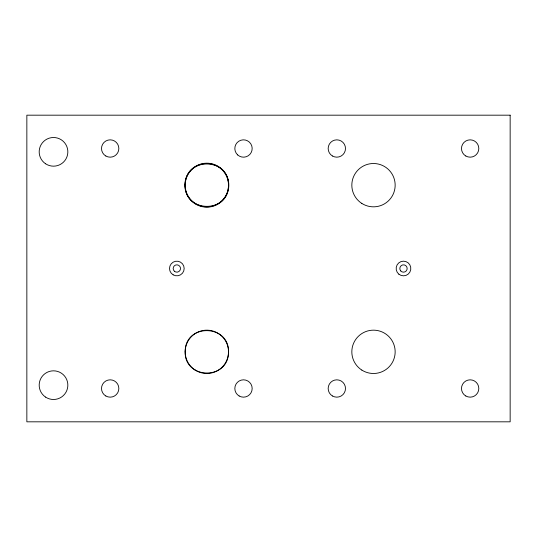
<?xml version="1.0" encoding="UTF-8"?>
<svg xmlns="http://www.w3.org/2000/svg" width="537" height="537" viewBox="0 0 537 537"><rect width="100%" height="100%" fill="white"/><g stroke="black" fill="none" stroke-linecap="round" stroke-linejoin="round"><path stroke-width="0.81" d="M185.191 184.701C183.949 212.914 228.487 213.887 228.48 185.648C229.722 157.435 185.191 156.455 185.191 184.701M185.191 351.171C183.735 379.377 228.232 380.72 228.48 352.48C229.943 324.281 185.44 322.932 185.191 351.171M510.15 115.18L26.85 115.18L26.85 421.82L510.15 421.82L510.15 115.18M45.585 163.778A14.331 14.331 0 0 0 67.816 152.743A14.331 14.331 0 0 0 47.142 139.002A14.331 14.331 0 0 0 45.585 163.778M45.585 397.098A14.331 14.331 0 0 0 67.816 386.056A14.331 14.331 0 0 0 47.142 372.322A14.331 14.331 0 0 0 45.585 397.098M465.821 156.012A8.666 8.666 0 0 0 478.816 148.507A8.666 8.666 0 0 0 465.821 141.003A8.666 8.666 0 0 0 465.821 156.012M465.821 395.997A8.666 8.666 0 0 0 478.816 388.493A8.666 8.666 0 0 0 465.821 380.988A8.666 8.666 0 0 0 465.821 395.997M332.497 156.012A8.666 8.666 0 0 0 345.492 148.507A8.666 8.666 0 0 0 332.497 141.003A8.666 8.666 0 0 0 332.497 156.012M332.497 395.997A8.666 8.666 0 0 0 345.492 388.493A8.666 8.666 0 0 0 332.497 380.988A8.666 8.666 0 0 0 332.497 395.997M237.703 154.951A8.666 8.666 0 0 0 251.981 150.313A8.666 8.666 0 0 0 240.824 140.264A8.666 8.666 0 0 0 237.703 154.951M239.166 395.997A8.666 8.666 0 0 0 252.168 388.493A8.666 8.666 0 0 0 239.166 380.988A8.666 8.666 0 0 0 239.166 395.997M105.843 156.012A8.666 8.666 0 0 0 118.845 148.507A8.666 8.666 0 0 0 105.843 141.003A8.666 8.666 0 0 0 105.843 156.012M105.843 395.997A8.666 8.666 0 0 0 118.845 388.493A8.666 8.666 0 0 0 105.843 380.988A8.666 8.666 0 0 0 105.843 395.997M398.877 274.199A7.33 7.33 0 0 0 410.731 269.648A7.33 7.33 0 0 0 400.864 261.653A7.33 7.33 0 0 0 398.877 274.199M173.176 274.85A7.33 7.33 0 0 0 184.171 268.5A7.33 7.33 0 0 0 173.176 262.15A7.33 7.33 0 0 0 173.176 274.85M361.831 370.087A21.668 21.668 0 0 0 395.138 352.802A21.668 21.668 0 0 0 363.515 332.598A21.668 21.668 0 0 0 361.831 370.087M361.831 203.429A21.668 21.668 0 0 0 395.138 186.144A21.668 21.668 0 0 0 363.515 165.94A21.668 21.668 0 0 0 361.831 203.429M195.186 203.818A21.983 21.983 0 0 0 228.809 185.936A21.983 21.983 0 0 0 196.515 165.758A21.983 21.983 0 0 0 195.186 203.818M400.763 270.95A3.665 3.665 0 0 0 406.979 269.634A3.665 3.665 0 0 0 402.73 264.916A3.665 3.665 0 0 0 400.763 270.95M174.444 271.272A3.665 3.665 0 0 0 180.439 269.185A3.665 3.665 0 0 0 175.633 265.036A3.665 3.665 0 0 0 174.444 271.272M195.173 370.087A21.668 21.668 0 0 0 228.48 352.802A21.668 21.668 0 0 0 196.857 332.598A21.668 21.668 0 0 0 195.173 370.087M194.387 202.899A21.668 21.668 0 0 0 228.42 187.091A21.668 21.668 0 0 0 197.71 165.524A21.668 21.668 0 0 0 194.387 202.899"/></g></svg>
